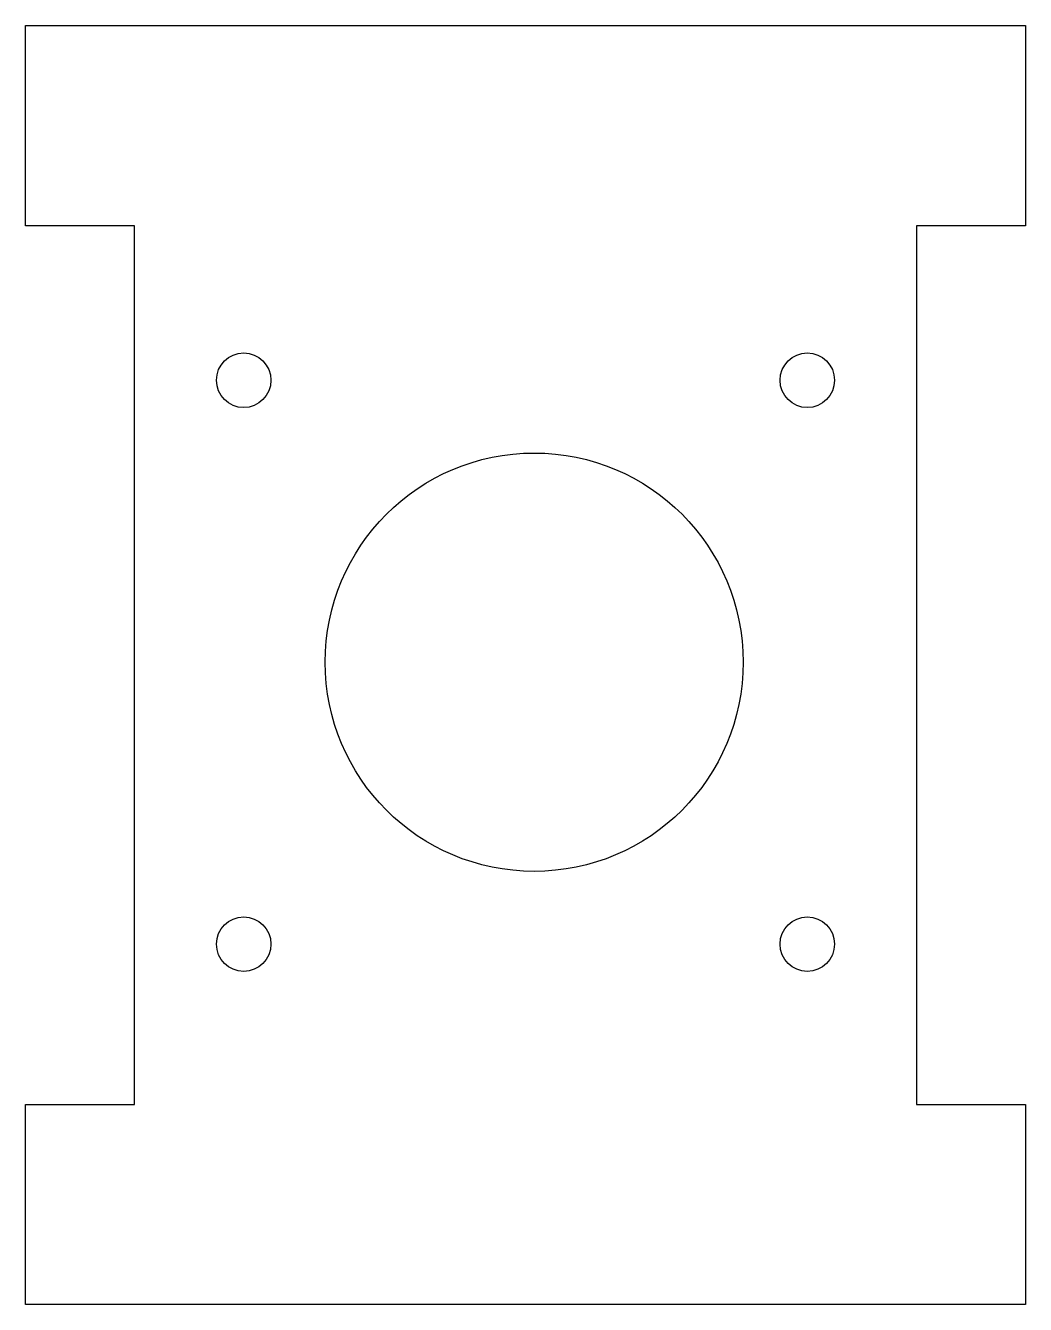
# Model space of a CAD drawing. Header units: millimetres. Extents: x 7 to 62, y 60 to 130.3.
import ezdxf

# ---------------------------------------------------------------- set-up
doc = ezdxf.new("R2010")
doc.units = ezdxf.units.MM
doc.layers.get('0').update_dxf_attribs({"linetype": 'CONTINUOUS'})

msp = doc.modelspace()

# ---------------------------------------------------------------- linework, layer by layer
msp.add_lwpolyline([(62, 119.306), (56, 119.306), (56, 71), (62, 71), (62, 60), (7, 60), (7, 71), (13, 71), (13, 119.306), (7, 119.306), (7, 130.306), (62, 130.306)], close=True)
for centre, radius in [((19, 110.806), 1.5), ((50, 110.806), 1.5), ((34.977, 95.306), 11.5), ((19, 79.806), 1.5), ((50, 79.806), 1.5)]:
    msp.add_circle(centre, radius)

doc.saveas('drawing.dxf')
